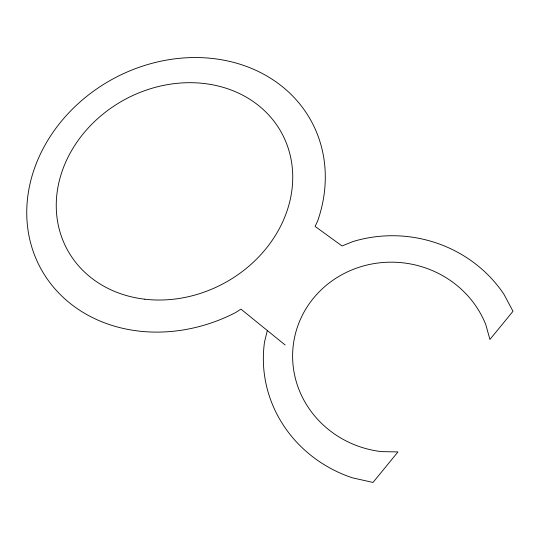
<?xml version="1.0" encoding="UTF-8"?>
<svg xmlns="http://www.w3.org/2000/svg" width="540" height="540" viewBox="0 0 540 540"><rect width="100%" height="100%" fill="white"/><g stroke="black" fill="none" stroke-linecap="round" stroke-linejoin="round"><path stroke-width="0.81" d="M267.334 330.541L264.56 341.786A130.761 124.423 7.3 0 0 352.505 477.839L372.998 482.45L397.967 451.919L381.605 451.636A99.88 95.006 6.9 0 1 292.727 360.626A99.88 95.006 6.9 0 1 372.269 263.912A99.88 95.006 6.9 0 1 485.865 324.871L489.929 339.471L513 311.269L503.901 294.219A130.761 124.423 7.3 0 0 352.863 241.583L342.043 245.963L315.11 226.415L317.662 220.968A154.028 131.942 -28.5 0 0 187.616 57.726A154.028 131.942 -28.5 0 0 28.789 234.799A154.028 131.942 -28.5 0 0 235.413 312.667L240.968 309.137L285.127 344.986M144.815 299.207A122.027 104.409 -28.5 0 0 288.461 149A122.027 104.409 -28.5 0 0 90.214 125.867A122.027 104.409 -28.5 0 0 144.815 299.207"/></g></svg>
